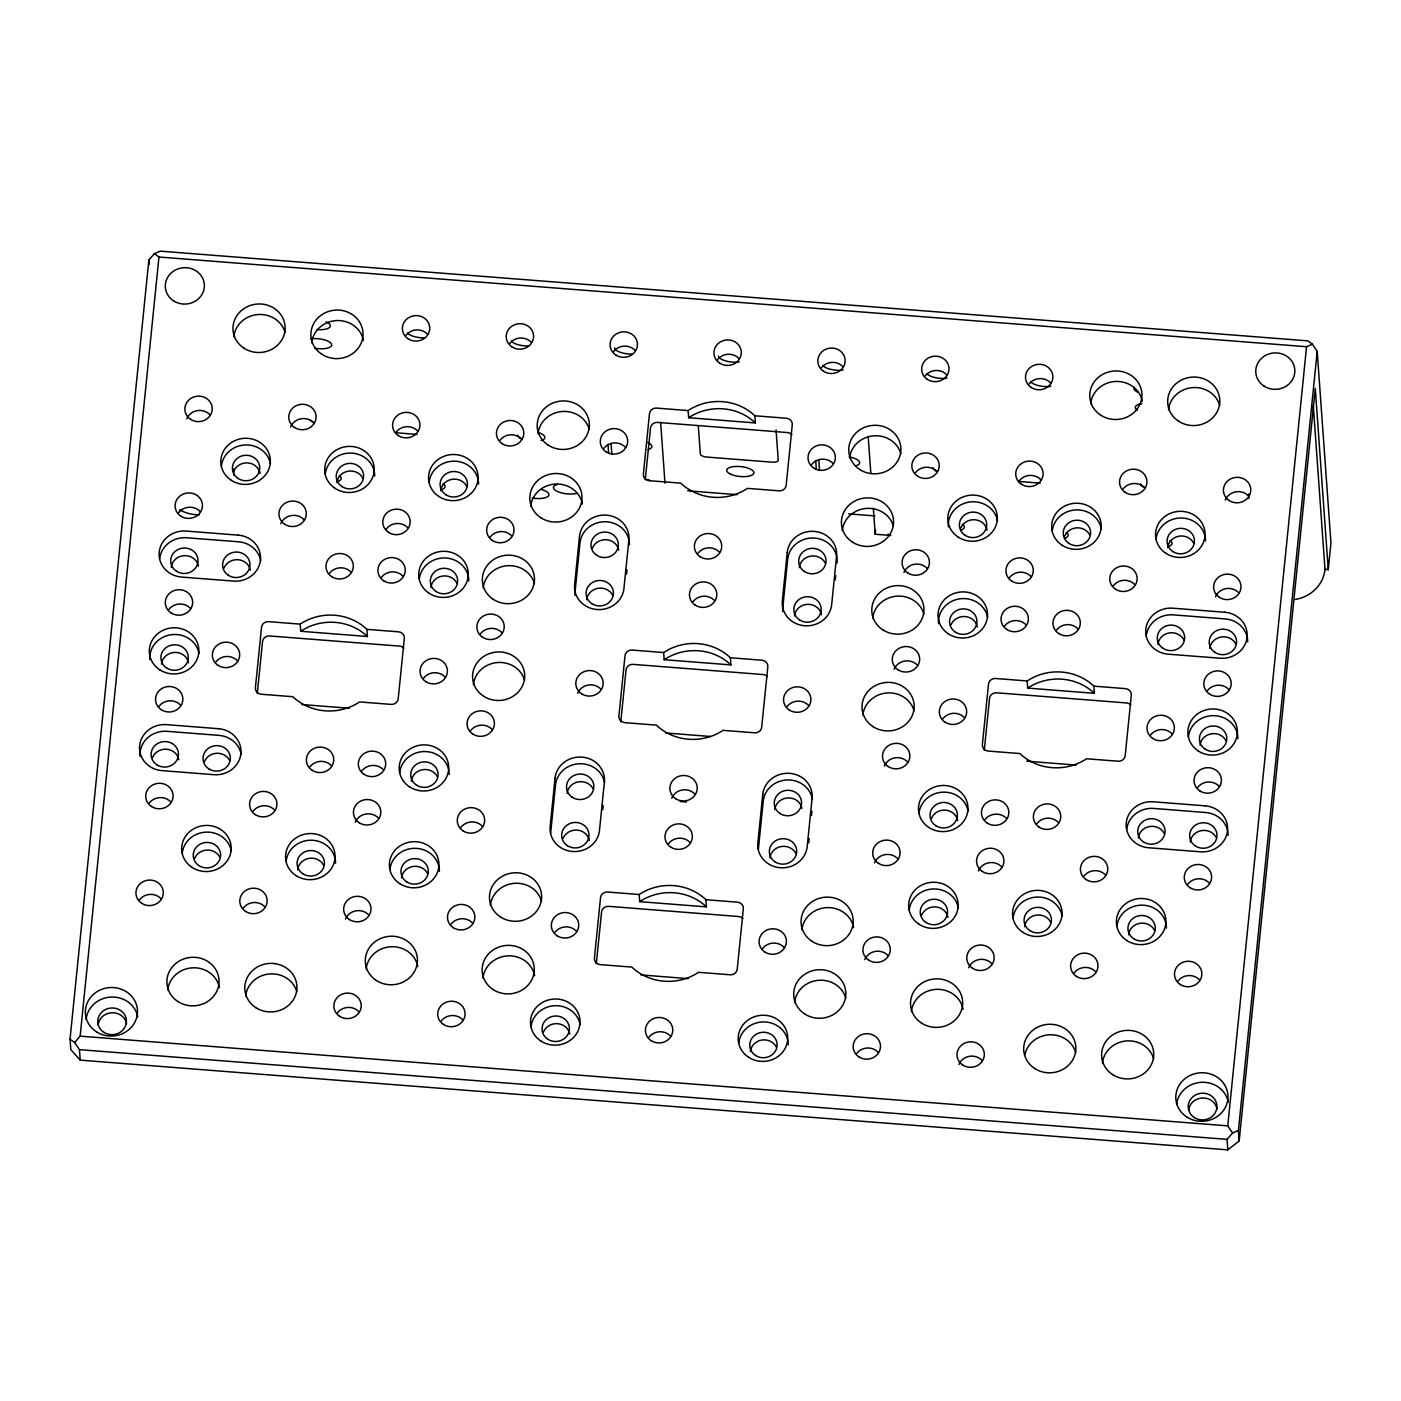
<?xml version="1.0" encoding="UTF-8"?>
<svg xmlns="http://www.w3.org/2000/svg" width="1401" height="1401" viewBox="0 0 1401 1401"><rect width="100%" height="100%" fill="white"/><g stroke="black" fill="none" stroke-linecap="round" stroke-linejoin="round"><path stroke-width="1.5" d="M1328.253 569.647L1315.276 388.462L1239.167 1140.974L1227.801 1149.853L80.207 1060.137L70.803 1049.647L70.05 1039.157L148.856 260.026L154.39 253.669L160.204 251.147L1307.798 340.863L1312.369 344.191L1317.203 351.353L1330.95 543.028L1328.253 569.647L1325.013 569.401A35.866 33.379 -4.1 0 1 1295.295 599.47M80.207 1060.137L79.454 1049.647L74.621 1042.502L80.155 1036.162L158.961 257.013L154.39 253.669M257.311 693.355L262.547 641.5A6.515 6.077 -4.1 0 1 269.657 635.966L399.478 646.106A6.515 6.077 -4.1 0 1 403.873 648.243M550.628 833.245L555.532 784.858A24.78 23.064 -4.1 0 1 579.278 763.738A24.78 23.064 -4.1 0 1 604.619 782.704M602.728 809.76L603.148 805.54M626.562 574.095L626.983 569.892M596.318 963.73L601.572 911.893A6.515 6.077 -4.1 0 1 608.664 906.342L738.485 916.499A6.515 6.077 -4.1 0 1 742.898 918.618M620.801 721.76L626.037 669.923A6.515 6.077 -4.1 0 1 633.147 664.372L762.967 674.529A6.515 6.077 -4.1 0 1 767.38 676.648M645.266 479.79L650.519 427.953A6.515 6.077 -4.1 0 1 657.612 422.401L787.432 432.559A6.515 6.077 -4.1 0 1 791.845 434.678M758.344 849.496L763.23 801.092A24.78 23.064 -4.1 0 1 786.994 779.972A24.78 23.064 -4.1 0 1 812.335 798.938M808.727 842.824L809.165 838.621M811.494 815.47L811.932 811.267M835.329 579.821L835.767 575.601M889.775 535.252A3.905 3.643 -4.1 0 0 890.773 535.462L875.187 534.236L875.607 530.208M984.29 750.183L989.526 698.328A6.515 6.077 -4.1 0 1 996.636 692.795L1126.457 702.934A6.515 6.077 -4.1 0 1 1130.87 705.071M1227.801 1149.853L1227.048 1139.363L1232.6 1133.024L1227.749 1125.861L1306.555 346.73L1312.369 344.191M1239.167 1140.974L1238.414 1130.484L1317.203 351.353M1232.6 1133.024L1238.414 1130.484M158.961 257.013L1306.555 346.73M688.136 410.563L656.596 408.094A6.515 6.077 -4.1 0 0 649.486 413.645L643.374 474.133A6.515 6.077 -4.1 0 0 649.241 480.683L680.798 483.152A51.522 47.932 -4.1 0 0 747.521 488.371L779.061 490.84A6.515 6.077 -4.1 0 0 786.171 485.289L792.283 424.801A6.515 6.077 -4.1 0 0 786.416 418.251L754.859 415.782A51.522 47.932 -4.1 0 0 688.136 410.563L688.662 417.726L755.367 422.927L754.859 415.782M395.45 432.716L417.078 434.415M1018.58 481.436L1040.207 483.117M687.768 490.823L737.259 494.676M848.673 513.869L874.854 515.918M300.182 624.128L268.624 621.659A6.515 6.077 -4.1 0 0 261.532 627.193L255.402 687.698A6.515 6.077 -4.1 0 0 261.286 694.248L292.844 696.717A51.522 47.932 -4.1 0 0 359.549 701.936L391.107 704.388A6.515 6.077 -4.1 0 0 398.199 698.854L404.329 638.366A6.515 6.077 -4.1 0 0 398.444 631.798L366.887 629.347A51.522 47.932 -4.1 0 0 300.182 624.128L300.69 631.273L367.412 636.492L366.887 629.347M663.671 652.533L632.114 650.064A6.515 6.077 -4.1 0 0 625.021 655.615L618.892 716.104A6.515 6.077 -4.1 0 0 624.776 722.653L656.333 725.123A51.522 47.932 -4.1 0 0 723.039 730.341L754.596 732.811A6.515 6.077 -4.1 0 0 761.689 727.259L767.818 666.771A6.515 6.077 -4.1 0 0 761.934 660.221L730.376 657.752A51.522 47.932 -4.1 0 0 663.671 652.533L664.179 659.696L730.902 664.897L730.376 657.752M1027.161 680.956L995.603 678.487A6.515 6.077 -4.1 0 0 988.511 684.021L982.381 744.526A6.515 6.077 -4.1 0 0 988.265 751.076L1019.823 753.545A51.522 47.932 -4.1 0 0 1086.528 758.764L1118.086 761.216A6.515 6.077 -4.1 0 0 1125.196 755.682L1131.307 695.194A6.515 6.077 -4.1 0 0 1125.423 688.627L1093.866 686.157A51.522 47.932 -4.1 0 0 1027.161 680.956L1027.669 688.101L1094.391 693.32L1093.866 686.157M301.968 704.545L349.304 708.241M665.457 732.951L710.64 736.488M1026.793 761.198L1076.283 765.069M680.098 801.495L686.578 802.002M639.206 894.503L607.649 892.034A6.515 6.077 -4.1 0 0 600.539 897.586L594.427 958.074A6.515 6.077 -4.1 0 0 600.311 964.624L631.851 967.093A51.522 47.932 -4.1 0 0 698.574 972.312L730.131 974.781A6.515 6.077 -4.1 0 0 737.224 969.229L743.336 908.741A6.515 6.077 -4.1 0 0 737.469 902.191L705.911 899.722A51.522 47.932 -4.1 0 0 639.206 894.503L639.714 901.666L706.419 906.867L705.911 899.722M640.975 974.921L688.329 978.634M80.155 1036.162L1227.749 1125.861M79.454 1049.647L1227.048 1139.363M70.05 1039.157L74.621 1042.502M1313.28 405.66L1325.013 569.401M1248.606 493.958L1248.921 498.318M868.182 436.447L870.827 473.38M873.331 508.16L875.187 534.236M818.762 459.668L819.55 470.543M815.68 460.439L816.31 469.125M776.066 429.932L778.238 460.281A6.515 2.364 5.8 0 1 771.916 462.155L707.015 457.076A6.515 2.364 5.8 0 1 700.342 454.187L698.328 426.009M660.624 422.384L664.985 483.222M611.064 443.434L611.834 454.292M607.981 444.205L608.594 452.891M233.442 468.88L233.914 475.429M148.856 260.026L149.154 264.369M194.634 858.48A13.695 12.749 -4.1 0 1 206.963 850.057A13.695 12.749 -4.1 0 1 219.904 857.359M297.677 869.846A13.695 12.749 -4.1 0 1 309.026 858.358A13.695 12.749 -4.1 0 1 323.754 865.485M401.544 877.954A13.695 12.749 -4.1 0 1 412.875 866.483A13.695 12.749 -4.1 0 1 427.62 873.594M921.613 915.308A13.695 12.749 -4.1 0 1 935.728 906.92A13.695 12.749 -4.1 0 1 947.934 917.357M1024.656 926.674A13.695 12.749 -4.1 0 1 1036.004 915.186A13.695 12.749 -4.1 0 1 1050.75 922.313M1128.523 934.782A13.695 12.749 -4.1 0 1 1139.854 923.312A13.695 12.749 -4.1 0 1 1154.599 930.422M204.423 761.689A13.695 12.749 -4.1 0 1 216.735 753.265A13.695 12.749 -4.1 0 1 229.694 760.568M309.936 766.837A13.695 12.749 -4.1 0 1 331.652 765.892M411.334 781.18A13.695 12.749 -4.1 0 1 422.664 769.692A13.695 12.749 -4.1 0 1 437.41 776.802M931.402 818.517A13.695 12.749 -4.1 0 1 945.517 810.128A13.695 12.749 -4.1 0 1 957.724 820.566M1036.915 823.665A13.695 12.749 -4.1 0 1 1058.631 822.72M1138.312 838.008A13.695 12.749 -4.1 0 1 1149.643 826.52A13.695 12.749 -4.1 0 1 1164.389 833.63M215.877 661.937A13.695 12.749 -4.1 0 1 237.592 660.992M423.592 678.172A13.695 12.749 -4.1 0 1 445.29 677.226M942.855 718.766A13.695 12.749 -4.1 0 1 964.571 717.82M1150.571 735A13.695 12.749 -4.1 0 1 1172.269 734.054M223.985 568.106A13.695 12.749 -4.1 0 1 238.117 559.717A13.695 12.749 -4.1 0 1 250.324 570.172M329.515 573.272A13.695 12.749 -4.1 0 1 351.231 572.308M430.895 587.597A13.695 12.749 -4.1 0 1 442.243 576.109A13.695 12.749 -4.1 0 1 456.989 583.236M950.964 624.934A13.695 12.749 -4.1 0 1 965.096 616.545A13.695 12.749 -4.1 0 1 977.303 627M1056.494 630.1A13.695 12.749 -4.1 0 1 1078.21 629.137M1157.891 644.425A13.695 12.749 -4.1 0 1 1169.222 632.937A13.695 12.749 -4.1 0 1 1183.968 640.064M233.774 471.314A13.695 12.749 -4.1 0 1 247.907 462.925A13.695 12.749 -4.1 0 1 260.113 473.38M336.835 482.697A13.695 12.749 -4.1 0 1 348.184 471.209A13.695 12.749 -4.1 0 1 362.912 478.319M440.685 490.805A13.695 12.749 -4.1 0 1 452.033 479.335A13.695 12.749 -4.1 0 1 466.778 486.445M960.753 528.142A13.695 12.749 -4.1 0 1 974.886 519.753A13.695 12.749 -4.1 0 1 987.092 530.208M1064.62 536.268A13.695 12.749 -4.1 0 1 1076.949 527.844A13.695 12.749 -4.1 0 1 1089.89 535.147M1167.681 547.633A13.695 12.749 -4.1 0 1 1179.012 536.163A13.695 12.749 -4.1 0 1 1193.757 543.273M567.107 793.351A13.695 12.749 -4.1 0 1 578.455 781.863A13.695 12.749 -4.1 0 1 593.183 788.991M671.762 798.22A13.695 12.749 -4.1 0 1 695.141 794.297M774.823 809.585A13.695 12.749 -4.1 0 1 787.94 797.922A13.695 12.749 -4.1 0 1 801.95 808.395M577.685 693.302A13.695 12.749 -4.1 0 1 601.082 689.397M787.082 706.594A13.695 12.749 -4.1 0 1 808.78 705.631M586.686 599.768A13.695 12.749 -4.1 0 1 598.034 588.297A13.695 12.749 -4.1 0 1 612.762 595.407M693.005 601.677A13.695 12.749 -4.1 0 1 714.72 600.731M794.402 616.002A13.695 12.749 -4.1 0 1 807.519 604.339A13.695 12.749 -4.1 0 1 821.529 614.811M337.396 1012.87A13.695 12.749 -4.1 0 1 359.111 1011.925M441.245 1020.996A13.695 12.749 -4.1 0 1 462.96 1020.033M543.43 1032.064A13.695 12.749 -4.1 0 1 557.545 1023.676A13.695 12.749 -4.1 0 1 569.769 1034.131M648.961 1037.23A13.695 12.749 -4.1 0 1 670.676 1036.267M750.341 1051.556A13.695 12.749 -4.1 0 1 761.689 1040.067A13.695 12.749 -4.1 0 1 776.417 1047.195M856.676 1053.464A13.695 12.749 -4.1 0 1 878.374 1052.519M958.844 1064.55A13.695 12.749 -4.1 0 1 982.224 1060.627M139.47 899.845A13.695 12.749 -4.1 0 1 161.185 898.899M243.336 907.971A13.695 12.749 -4.1 0 1 265.034 907.007M345.522 919.038A13.695 12.749 -4.1 0 1 368.901 915.133M451.034 924.205A13.695 12.749 -4.1 0 1 472.75 923.241M554.901 932.33A13.695 12.749 -4.1 0 1 576.599 931.367M762.599 948.565A13.695 12.749 -4.1 0 1 784.315 947.601M864.785 959.632A13.695 12.749 -4.1 0 1 888.164 955.727M968.634 967.758A13.695 12.749 -4.1 0 1 992.013 963.835M1074.164 972.907A13.695 12.749 -4.1 0 1 1095.88 971.961M1178.013 981.033A13.695 12.749 -4.1 0 1 1199.729 980.07M149.259 803.053A13.695 12.749 -4.1 0 1 170.975 802.108M253.126 811.179A13.695 12.749 -4.1 0 1 274.824 810.233M355.294 822.247A13.695 12.749 -4.1 0 1 378.69 818.342M460.824 827.413A13.695 12.749 -4.1 0 1 482.539 826.467M563.009 838.499A13.695 12.749 -4.1 0 1 577.124 830.11A13.695 12.749 -4.1 0 1 589.348 840.547M668.54 843.647A13.695 12.749 -4.1 0 1 690.238 842.702M769.92 857.972A13.695 12.749 -4.1 0 1 781.268 846.502A13.695 12.749 -4.1 0 1 795.996 853.612M874.574 862.841A13.695 12.749 -4.1 0 1 897.953 858.936M978.423 870.967A13.695 12.749 -4.1 0 1 1001.803 867.061M1083.954 876.133A13.695 12.749 -4.1 0 1 1105.669 875.17M1187.803 884.241A13.695 12.749 -4.1 0 1 1209.518 883.295M159.049 706.279A13.695 12.749 -4.1 0 1 180.764 705.316M470.613 730.621A13.695 12.749 -4.1 0 1 492.329 729.676M884.364 766.067A13.695 12.749 -4.1 0 1 907.743 762.144M1197.592 787.45A13.695 12.749 -4.1 0 1 1219.308 786.504M168.838 609.488A13.695 12.749 -4.1 0 1 190.554 608.524M480.403 633.847A13.695 12.749 -4.1 0 1 502.118 632.884M894.153 669.275A13.695 12.749 -4.1 0 1 917.532 665.352M1207.382 690.675A13.695 12.749 -4.1 0 1 1229.097 689.712M178.627 512.696A13.695 12.749 -4.1 0 1 200.343 511.75M280.813 523.781A13.695 12.749 -4.1 0 1 304.192 519.859M386.343 528.93A13.695 12.749 -4.1 0 1 408.041 527.984M490.192 537.056A13.695 12.749 -4.1 0 1 511.908 536.093M592.378 548.124A13.695 12.749 -4.1 0 1 606.493 539.735A13.695 12.749 -4.1 0 1 618.717 550.19M697.908 553.29A13.695 12.749 -4.1 0 1 719.606 552.327M799.288 567.615A13.695 12.749 -4.1 0 1 810.636 556.127A13.695 12.749 -4.1 0 1 825.364 563.255M903.943 572.484A13.695 12.749 -4.1 0 1 927.322 568.578M1009.473 577.65A13.695 12.749 -4.1 0 1 1031.171 576.687M1113.322 585.758A13.695 12.749 -4.1 0 1 1135.038 584.812M1215.508 596.844A13.695 12.749 -4.1 0 1 1238.887 592.921M186.753 418.864A13.695 12.749 -4.1 0 1 210.132 414.959M290.602 426.99A13.695 12.749 -4.1 0 1 313.982 423.067M396.133 432.138A13.695 12.749 -4.1 0 1 417.831 431.193M499.982 440.264A13.695 12.749 -4.1 0 1 521.697 439.301M603.831 448.39A13.695 12.749 -4.1 0 1 625.546 447.427M811.547 464.624A13.695 12.749 -4.1 0 1 833.262 463.661M915.396 472.732A13.695 12.749 -4.1 0 1 937.111 471.787M1019.263 480.858A13.695 12.749 -4.1 0 1 1040.961 479.895M1123.112 488.967A13.695 12.749 -4.1 0 1 1144.81 488.021M1225.297 500.052A13.695 12.749 -4.1 0 1 1248.676 496.129M405.922 335.364A13.695 12.749 -4.1 0 1 427.62 334.401M509.771 343.473A13.695 12.749 -4.1 0 1 531.487 342.527M613.62 351.598A13.695 12.749 -4.1 0 1 635.336 350.635M717.487 359.707A13.695 12.749 -4.1 0 1 739.185 358.761M821.336 367.833A13.695 12.749 -4.1 0 1 843.052 366.869M925.185 375.941A13.695 12.749 -4.1 0 1 946.901 374.995M1029.034 384.067A13.695 12.749 -4.1 0 1 1050.75 383.103M152.481 757.626A13.695 12.749 -4.1 0 1 166.614 749.237A13.695 12.749 -4.1 0 1 178.82 759.675M1190.237 842.054A13.695 12.749 -4.1 0 1 1201.585 830.583A13.695 12.749 -4.1 0 1 1216.313 837.693M161.483 664.092A13.695 12.749 -4.1 0 1 174.6 652.428A13.695 12.749 -4.1 0 1 188.61 662.901M1200.027 745.279A13.695 12.749 -4.1 0 1 1211.375 733.791A13.695 12.749 -4.1 0 1 1226.103 740.901M171.272 567.3A13.695 12.749 -4.1 0 1 184.389 555.637A13.695 12.749 -4.1 0 1 198.399 566.109M1209.816 648.488A13.695 12.749 -4.1 0 1 1221.147 637A13.695 12.749 -4.1 0 1 1235.892 644.127M984.991 819.62A13.695 12.749 -4.1 0 1 1006.706 818.657M361.861 770.9A13.695 12.749 -4.1 0 1 383.576 769.955M1004.57 626.037A13.695 12.749 -4.1 0 1 1026.285 625.091M381.44 577.335A13.695 12.749 -4.1 0 1 403.155 576.371M1188.626 1110.205A14.343 13.345 -4.1 0 1 1202.373 1097.981A14.343 13.345 -4.1 0 1 1217.049 1108.962M98.158 1024.972A14.343 13.345 -4.1 0 1 111.905 1012.748A14.343 13.345 -4.1 0 1 126.58 1023.711M664.179 659.696A51.522 47.932 -4.1 0 1 730.902 664.897M911.403 1011.575A26.094 24.272 -4.1 0 1 936.393 989.351A26.094 24.272 -4.1 0 1 963.065 1009.298M482.995 978.091A26.094 24.272 -4.1 0 1 508.003 955.867A26.094 24.272 -4.1 0 1 534.674 975.814M490.332 905.501A26.094 24.272 -4.1 0 1 514.202 883.348A26.094 24.272 -4.1 0 1 541.539 901.158M794.56 1002.451A26.094 24.272 -4.1 0 1 818.429 980.297A26.094 24.272 -4.1 0 1 845.766 998.107M801.897 929.844A26.094 24.272 -4.1 0 1 826.905 907.62A26.094 24.272 -4.1 0 1 853.577 927.585M473.415 684.686A26.094 24.272 -4.1 0 1 497.285 662.533A26.094 24.272 -4.1 0 1 524.622 680.343M862.876 715.123A26.094 24.272 -4.1 0 1 886.745 692.97A26.094 24.272 -4.1 0 1 914.065 710.797M530.716 506.251A26.094 24.272 -4.1 0 1 555.724 484.028A26.094 24.272 -4.1 0 1 582.396 503.975M538.054 433.662A26.094 24.272 -4.1 0 1 561.924 411.509A26.094 24.272 -4.1 0 1 589.261 429.319M483.205 587.895A26.094 24.272 -4.1 0 1 507.074 565.741A26.094 24.272 -4.1 0 1 534.411 583.552M842.281 530.594A26.094 24.272 -4.1 0 1 866.151 508.44A26.094 24.272 -4.1 0 1 893.488 526.268M849.619 458.004A26.094 24.272 -4.1 0 1 873.488 435.851A26.094 24.272 -4.1 0 1 900.825 453.679M872.665 618.331A26.094 24.272 -4.1 0 1 896.535 596.178A26.094 24.272 -4.1 0 1 923.854 614.006M366.169 968.949A26.094 24.272 -4.1 0 1 391.159 946.726A26.094 24.272 -4.1 0 1 417.831 966.69M1168.522 409.775A26.094 24.272 -4.1 0 1 1192.391 387.622A26.094 24.272 -4.1 0 1 1219.728 405.432M1090.643 403.681A26.094 24.272 -4.1 0 1 1115.634 381.457A26.094 24.272 -4.1 0 1 1142.305 401.404M311.722 342.79A26.094 24.272 -4.1 0 1 336.73 320.566A26.094 24.272 -4.1 0 1 363.402 340.531M233.844 336.713A26.094 24.272 -4.1 0 1 257.696 314.56A26.094 24.272 -4.1 0 1 285.033 332.37M1102.447 1063.096A26.094 24.272 -4.1 0 1 1126.316 1040.943A26.094 24.272 -4.1 0 1 1153.653 1058.753M1024.867 1054.9A26.094 24.272 -4.1 0 1 1049.559 1034.779A26.094 24.272 -4.1 0 1 1075.758 1052.676M245.648 996.111A26.094 24.272 -4.1 0 1 269.517 973.958A26.094 24.272 -4.1 0 1 296.854 991.785M167.77 990.034A26.094 24.272 -4.1 0 1 192.76 967.811A26.094 24.272 -4.1 0 1 219.432 987.758M182.253 853.227A24.78 23.064 -4.1 0 1 206 832.124A24.78 23.064 -4.1 0 1 231.34 851.072M286.102 861.352A24.78 23.064 -4.1 0 1 312.02 840.232A24.78 23.064 -4.1 0 1 335.539 863.209M389.951 869.461A24.78 23.064 -4.1 0 1 415.869 848.341A24.78 23.064 -4.1 0 1 439.389 871.317M909.231 910.055A24.78 23.064 -4.1 0 1 932.978 888.952A24.78 23.064 -4.1 0 1 958.319 907.901M1013.081 918.18A24.78 23.064 -4.1 0 1 1036.828 897.06A24.78 23.064 -4.1 0 1 1062.168 916.026M1116.93 926.289A24.78 23.064 -4.1 0 1 1142.848 905.169A24.78 23.064 -4.1 0 1 1166.385 928.145M399.74 772.687A24.78 23.064 -4.1 0 1 425.659 751.566A24.78 23.064 -4.1 0 1 449.178 774.525M919.021 813.263A24.78 23.064 -4.1 0 1 942.768 792.16A24.78 23.064 -4.1 0 1 968.109 811.109M419.319 579.103A24.78 23.064 -4.1 0 1 445.238 557.983A24.78 23.064 -4.1 0 1 468.757 580.96M938.565 623.725A24.78 23.064 -4.1 0 1 960.193 598.77A24.78 23.064 -4.1 0 1 987.687 617.543M221.411 466.078A24.78 23.064 -4.1 0 1 245.157 444.958A24.78 23.064 -4.1 0 1 270.498 463.924M325.26 474.203A24.78 23.064 -4.1 0 1 351.178 453.083A24.78 23.064 -4.1 0 1 374.697 476.042M429.109 482.312A24.78 23.064 -4.1 0 1 455.027 461.192A24.78 23.064 -4.1 0 1 478.547 484.168M948.354 526.934A24.78 23.064 -4.1 0 1 969.982 501.978A24.78 23.064 -4.1 0 1 997.477 520.752M1052.239 531.032A24.78 23.064 -4.1 0 1 1075.986 509.911A24.78 23.064 -4.1 0 1 1101.326 528.86M1156.088 539.14A24.78 23.064 -4.1 0 1 1182.006 518.02A24.78 23.064 -4.1 0 1 1205.525 540.996M531.049 1026.828A24.78 23.064 -4.1 0 1 554.814 1005.708A24.78 23.064 -4.1 0 1 580.154 1024.674M738.765 1043.062A24.78 23.064 -4.1 0 1 764.683 1021.942A24.78 23.064 -4.1 0 1 788.203 1044.918M149.872 659.626A24.78 23.064 -4.1 0 1 171.5 634.671A24.78 23.064 -4.1 0 1 198.995 653.444M1188.433 736.786A24.78 23.064 -4.1 0 1 1214.352 715.666A24.78 23.064 -4.1 0 1 1237.889 738.625M140.082 756.417A24.78 23.064 -4.1 0 1 167.104 731.322L219.029 735.385A24.78 23.064 -4.1 0 1 241.13 754.281M159.679 558.806A24.78 23.064 -4.1 0 1 186.683 537.756L238.608 541.802A24.78 23.064 -4.1 0 1 260.709 560.715M1126.719 829.515A24.78 23.064 -4.1 0 1 1153.723 808.447L1205.648 812.51A24.78 23.064 -4.1 0 1 1228.099 835.416M1146.298 635.931A24.78 23.064 -4.1 0 1 1173.285 614.864L1225.227 618.927A24.78 23.064 -4.1 0 1 1247.678 641.833M629.434 544.744A24.78 23.064 -4.1 0 0 605.915 521.767A24.78 23.064 -4.1 0 0 579.996 542.888L575.111 591.275A24.78 23.064 -4.1 0 0 575.075 595.302M837.045 562.974A24.78 23.064 -4.1 0 0 814.699 538.072A24.78 23.064 -4.1 0 0 787.712 559.122L782.809 607.526A24.78 23.064 -4.1 0 0 782.791 611.536M300.69 631.273A51.522 47.932 -4.1 0 1 367.412 636.492M1027.669 688.101A51.522 47.932 -4.1 0 1 1094.391 693.32M688.662 417.726A51.522 47.932 -4.1 0 1 755.367 422.927M639.714 901.666A51.522 47.932 -4.1 0 1 706.419 906.867M1176.612 1104.531A26.094 24.272 -4.1 0 1 1201.603 1082.29A26.094 24.272 -4.1 0 1 1228.274 1102.254M86.126 1019.28A26.094 24.272 -4.1 0 1 111.134 997.057A26.094 24.272 -4.1 0 1 137.806 1017.003M326.083 321.827A13.695 4.956 5.8 0 1 329.428 327.519A13.695 4.956 5.8 0 1 317.064 329.62M1050.803 386.326A13.695 4.956 5.8 0 1 1030.611 381.72M1066.249 532.45A13.695 4.956 5.8 0 1 1064.515 538.334M1138.155 392.35A13.695 4.956 5.8 0 1 1134.267 387.236M1170.098 540.576A13.695 4.956 5.8 0 1 1168.364 546.443M1144.985 487.723A13.695 4.956 5.8 0 1 1140.729 483.87M1137.279 410.23A13.695 4.956 5.8 0 1 1141.78 403.768M888.882 534.814A3.905 3.643 -4.1 0 1 888.129 534.184M528.282 345.977A13.695 4.956 5.8 0 1 511.33 341.126M541.854 489.65A13.695 4.956 5.8 0 1 548.071 496.339A13.695 4.956 5.8 0 1 532.17 498.003M632.131 354.085A13.695 4.956 5.8 0 1 614.636 347.903M739.238 361.966A13.695 4.956 5.8 0 1 718.485 356.029M843.087 370.074A13.695 4.956 5.8 0 1 822.895 365.486M946.953 378.2A13.695 4.956 5.8 0 1 926.744 373.594M962.382 524.342A13.695 4.956 5.8 0 1 960.648 530.208M577.317 493.187A13.887 5.026 5.8 0 1 557.773 491.663A13.887 5.026 5.8 0 1 557.248 484.466M937.269 471.489A13.695 4.956 5.8 0 1 933.031 467.636M537.739 432.419A13.695 4.956 5.8 0 1 541.136 440.527M521.855 439.003A13.695 4.956 5.8 0 1 517.617 435.168M339.252 475.622A13.695 4.956 5.8 0 1 337.518 481.506M424.433 337.851A13.695 4.956 5.8 0 1 407.481 333M443.119 483.748A13.695 4.956 5.8 0 1 441.385 489.614M314.157 422.769A13.695 4.956 5.8 0 1 310.462 420.247M310.934 338.832A13.695 4.956 5.8 0 1 331.529 344.103A13.695 4.956 5.8 0 1 314.875 348.254M199.222 514.745A35.866 33.379 -4.1 0 1 179.626 509.736M647.682 442.488A13.695 4.956 5.8 0 1 648.19 449.563M647.542 479.615A13.695 4.956 5.8 0 1 650.414 480.631M849.181 456.936A13.695 4.956 5.8 0 1 855.906 465.797M555.041 778.185L550.155 826.572A24.78 23.064 -4.1 0 0 572.501 851.493A24.78 23.064 -4.1 0 0 599.488 830.425L604.374 782.038A24.78 23.064 -4.1 0 0 582.045 757.118A24.78 23.064 -4.1 0 0 555.041 778.185M579.524 536.215L574.62 584.602A24.78 23.064 -4.1 0 0 596.966 609.523A24.78 23.064 -4.1 0 0 623.953 588.455L628.856 540.068A24.78 23.064 -4.1 0 0 606.51 515.148A24.78 23.064 -4.1 0 0 579.524 536.215M762.757 794.42L757.871 842.807A24.78 23.064 -4.1 0 0 780.199 867.727A24.78 23.064 -4.1 0 0 807.186 846.677L812.09 798.272A24.78 23.064 -4.1 0 0 789.744 773.352A24.78 23.064 -4.1 0 0 762.757 794.42M787.222 552.449L782.336 600.836A24.78 23.064 -4.1 0 0 804.682 625.757A24.78 23.064 -4.1 0 0 831.669 604.707L836.555 556.302A24.78 23.064 -4.1 0 0 814.226 531.382A24.78 23.064 -4.1 0 0 787.222 552.449M238.117 535.129L186.193 531.067A24.78 23.064 -4.1 0 0 159.206 552.134A24.78 23.064 -4.1 0 0 181.552 577.054L233.477 581.1A24.78 23.064 -4.1 0 0 260.463 560.05A24.78 23.064 -4.1 0 0 238.117 535.129M1224.737 612.255L1172.812 608.192A24.78 23.064 -4.1 0 0 1145.825 629.259A24.78 23.064 -4.1 0 0 1168.171 654.179L1220.096 658.225A24.78 23.064 -4.1 0 0 1247.083 637.175A24.78 23.064 -4.1 0 0 1224.737 612.255M218.556 728.713L166.614 724.65A24.78 23.064 -4.1 0 0 139.627 745.717A24.78 23.064 -4.1 0 0 161.973 770.62L213.898 774.683A24.78 23.064 -4.1 0 0 240.884 753.633A24.78 23.064 -4.1 0 0 218.556 728.713M1205.158 805.838L1153.233 801.775A24.78 23.064 -4.1 0 0 1126.246 822.825A24.78 23.064 -4.1 0 0 1148.592 847.745L1200.517 851.808A24.78 23.064 -4.1 0 0 1227.504 830.74A24.78 23.064 -4.1 0 0 1205.158 805.838M921.508 1023.063A26.094 24.272 -4.1 0 0 962.575 1005.147A26.094 24.272 -4.1 0 0 925.746 981.138A26.094 24.272 -4.1 0 0 921.508 1023.063M804.664 1013.921A26.094 24.272 -4.1 0 0 845.731 996.006A26.094 24.272 -4.1 0 0 808.902 972.014A26.094 24.272 -4.1 0 0 804.664 1013.921M812.02 941.332A26.094 24.272 -4.1 0 0 853.069 923.417A26.094 24.272 -4.1 0 0 816.258 899.424A26.094 24.272 -4.1 0 0 812.02 941.332M872.981 726.594A26.094 24.272 -4.1 0 0 914.047 708.696A26.094 24.272 -4.1 0 0 877.219 684.686A26.094 24.272 -4.1 0 0 872.981 726.594M882.77 629.82A26.094 24.272 -4.1 0 0 923.837 611.904A26.094 24.272 -4.1 0 0 887.008 587.912A26.094 24.272 -4.1 0 0 882.77 629.82M852.386 542.082A26.094 24.272 -4.1 0 0 893.453 524.167A26.094 24.272 -4.1 0 0 856.624 500.175A26.094 24.272 -4.1 0 0 852.386 542.082M859.724 469.493A26.094 24.272 -4.1 0 0 900.79 451.577A26.094 24.272 -4.1 0 0 863.979 427.585A26.094 24.272 -4.1 0 0 859.724 469.493M548.176 445.133A26.094 24.272 -4.1 0 0 589.226 427.217A26.094 24.272 -4.1 0 0 552.414 403.225A26.094 24.272 -4.1 0 0 548.176 445.133M540.821 517.722A26.094 24.272 -4.1 0 0 581.888 499.807A26.094 24.272 -4.1 0 0 545.059 475.815A26.094 24.272 -4.1 0 0 540.821 517.722M493.31 599.365A26.094 24.272 -4.1 0 0 534.376 581.468A26.094 24.272 -4.1 0 0 497.548 557.458A26.094 24.272 -4.1 0 0 493.31 599.365M483.52 696.157A26.094 24.272 -4.1 0 0 524.587 678.242A26.094 24.272 -4.1 0 0 487.776 654.249A26.094 24.272 -4.1 0 0 483.52 696.157M500.455 916.972A26.094 24.272 -4.1 0 0 541.522 899.074A26.094 24.272 -4.1 0 0 504.693 875.065A26.094 24.272 -4.1 0 0 500.455 916.972M376.274 980.437A26.094 24.272 -4.1 0 0 417.34 962.522A26.094 24.272 -4.1 0 0 380.512 938.53A26.094 24.272 -4.1 0 0 376.274 980.437M493.099 989.561A26.094 24.272 -4.1 0 0 534.166 971.664A26.094 24.272 -4.1 0 0 497.355 947.654A26.094 24.272 -4.1 0 0 493.099 989.561M1178.644 421.246A26.094 24.272 -4.1 0 0 1219.693 403.348A26.094 24.272 -4.1 0 0 1182.882 379.338A26.094 24.272 -4.1 0 0 1178.644 421.246M1100.748 415.169A26.094 24.272 -4.1 0 0 1141.815 397.254A26.094 24.272 -4.1 0 0 1104.986 373.261A26.094 24.272 -4.1 0 0 1100.748 415.169M321.845 354.278A26.094 24.272 -4.1 0 0 362.912 336.363A26.094 24.272 -4.1 0 0 326.083 312.37A26.094 24.272 -4.1 0 0 321.845 354.278M243.949 348.184A26.094 24.272 -4.1 0 0 285.016 330.286A26.094 24.272 -4.1 0 0 248.187 306.276A26.094 24.272 -4.1 0 0 243.949 348.184M1112.569 1074.567A26.094 24.272 -4.1 0 0 1153.636 1056.669A26.094 24.272 -4.1 0 0 1116.807 1032.66A26.094 24.272 -4.1 0 0 1112.569 1074.567M1034.674 1068.49A26.094 24.272 -4.1 0 0 1075.74 1050.575A26.094 24.272 -4.1 0 0 1038.912 1026.565A26.094 24.272 -4.1 0 0 1034.674 1068.49M255.77 1007.599A26.094 24.272 -4.1 0 0 296.837 989.684A26.094 24.272 -4.1 0 0 260.008 965.692A26.094 24.272 -4.1 0 0 255.77 1007.599M177.874 1001.505A26.094 24.272 -4.1 0 0 218.941 983.59A26.094 24.272 -4.1 0 0 182.112 959.597A26.094 24.272 -4.1 0 0 177.874 1001.505M312.143 770.287A13.695 12.749 -4.1 0 0 333.701 760.883A13.695 12.749 -4.1 0 0 314.367 748.274A13.695 12.749 -4.1 0 0 312.143 770.287M1039.122 827.115A13.695 12.749 -4.1 0 0 1060.697 817.711A13.695 12.749 -4.1 0 0 1041.363 805.102A13.695 12.749 -4.1 0 0 1039.122 827.115M218.083 665.37A13.695 12.749 -4.1 0 0 239.641 655.966A13.695 12.749 -4.1 0 0 220.307 643.374A13.695 12.749 -4.1 0 0 218.083 665.37M425.799 681.622A13.695 12.749 -4.1 0 0 447.357 672.217A13.695 12.749 -4.1 0 0 428.023 659.608A13.695 12.749 -4.1 0 0 425.799 681.622M945.062 722.198A13.695 12.749 -4.1 0 0 966.62 712.794A13.695 12.749 -4.1 0 0 947.286 700.202A13.695 12.749 -4.1 0 0 945.062 722.198M1152.778 738.45A13.695 12.749 -4.1 0 0 1174.336 729.045A13.695 12.749 -4.1 0 0 1155.002 716.436A13.695 12.749 -4.1 0 0 1152.778 738.45M331.722 576.704A13.695 12.749 -4.1 0 0 353.28 567.3A13.695 12.749 -4.1 0 0 333.946 554.708A13.695 12.749 -4.1 0 0 331.722 576.704M1058.701 633.532A13.695 12.749 -4.1 0 0 1080.259 624.128A13.695 12.749 -4.1 0 0 1060.925 611.536A13.695 12.749 -4.1 0 0 1058.701 633.532M675.632 798.693A13.695 12.749 -4.1 0 0 697.19 789.288A13.695 12.749 -4.1 0 0 677.856 776.697A13.695 12.749 -4.1 0 0 675.632 798.693M581.573 693.793A13.695 12.749 -4.1 0 0 603.13 684.389A13.695 12.749 -4.1 0 0 583.797 671.779A13.695 12.749 -4.1 0 0 581.573 693.793M789.288 710.027A13.695 12.749 -4.1 0 0 810.846 700.623A13.695 12.749 -4.1 0 0 791.512 688.031A13.695 12.749 -4.1 0 0 789.288 710.027M695.211 605.127A13.695 12.749 -4.1 0 0 716.769 595.723A13.695 12.749 -4.1 0 0 697.435 583.114A13.695 12.749 -4.1 0 0 695.211 605.127M339.602 1016.32A13.695 12.749 -4.1 0 0 361.16 1006.916A13.695 12.749 -4.1 0 0 341.826 994.307A13.695 12.749 -4.1 0 0 339.602 1016.32M443.452 1024.429A13.695 12.749 -4.1 0 0 465.027 1015.024A13.695 12.749 -4.1 0 0 445.693 1002.433A13.695 12.749 -4.1 0 0 443.452 1024.429M651.167 1040.663A13.695 12.749 -4.1 0 0 672.725 1031.259A13.695 12.749 -4.1 0 0 653.391 1018.667A13.695 12.749 -4.1 0 0 651.167 1040.663M858.883 1056.897A13.695 12.749 -4.1 0 0 880.441 1047.493A13.695 12.749 -4.1 0 0 861.107 1034.901A13.695 12.749 -4.1 0 0 858.883 1056.897M962.732 1065.023A13.695 12.749 -4.1 0 0 984.29 1055.618A13.695 12.749 -4.1 0 0 964.956 1043.027A13.695 12.749 -4.1 0 0 962.732 1065.023M141.694 903.295A13.695 12.749 -4.1 0 0 163.252 893.891A13.695 12.749 -4.1 0 0 143.918 881.282A13.695 12.749 -4.1 0 0 141.694 903.295M245.543 911.403A13.695 12.749 -4.1 0 0 267.101 901.999A13.695 12.749 -4.1 0 0 247.767 889.407A13.695 12.749 -4.1 0 0 245.543 911.403M349.392 919.529A13.695 12.749 -4.1 0 0 370.95 910.125A13.695 12.749 -4.1 0 0 351.616 897.516A13.695 12.749 -4.1 0 0 349.392 919.529M453.241 927.637A13.695 12.749 -4.1 0 0 474.799 918.233A13.695 12.749 -4.1 0 0 455.465 905.641A13.695 12.749 -4.1 0 0 453.241 927.637M557.108 935.763A13.695 12.749 -4.1 0 0 578.666 926.359A13.695 12.749 -4.1 0 0 559.332 913.75A13.695 12.749 -4.1 0 0 557.108 935.763M764.806 951.997A13.695 12.749 -4.1 0 0 786.364 942.593A13.695 12.749 -4.1 0 0 767.03 930.001A13.695 12.749 -4.1 0 0 764.806 951.997M868.673 960.123A13.695 12.749 -4.1 0 0 890.23 950.719A13.695 12.749 -4.1 0 0 870.897 938.11A13.695 12.749 -4.1 0 0 868.673 960.123M972.522 968.231A13.695 12.749 -4.1 0 0 994.08 958.827A13.695 12.749 -4.1 0 0 974.746 946.235A13.695 12.749 -4.1 0 0 972.522 968.231M1076.371 976.357A13.695 12.749 -4.1 0 0 1097.929 966.953A13.695 12.749 -4.1 0 0 1078.595 954.344A13.695 12.749 -4.1 0 0 1076.371 976.357M1180.22 984.465A13.695 12.749 -4.1 0 0 1201.795 975.061A13.695 12.749 -4.1 0 0 1182.462 962.469A13.695 12.749 -4.1 0 0 1180.22 984.465M151.466 806.503A13.695 12.749 -4.1 0 0 173.041 797.099A13.695 12.749 -4.1 0 0 153.707 784.49A13.695 12.749 -4.1 0 0 151.466 806.503M255.332 814.611A13.695 12.749 -4.1 0 0 276.89 805.207A13.695 12.749 -4.1 0 0 257.556 792.616A13.695 12.749 -4.1 0 0 255.332 814.611M359.181 822.737A13.695 12.749 -4.1 0 0 380.739 813.333A13.695 12.749 -4.1 0 0 361.405 800.742A13.695 12.749 -4.1 0 0 359.181 822.737M463.03 830.863A13.695 12.749 -4.1 0 0 484.588 821.459A13.695 12.749 -4.1 0 0 465.255 808.85A13.695 12.749 -4.1 0 0 463.03 830.863M670.746 847.097A13.695 12.749 -4.1 0 0 692.304 837.693A13.695 12.749 -4.1 0 0 672.97 825.084A13.695 12.749 -4.1 0 0 670.746 847.097M878.462 863.331A13.695 12.749 -4.1 0 0 900.02 853.927A13.695 12.749 -4.1 0 0 880.686 841.318A13.695 12.749 -4.1 0 0 878.462 863.331M982.311 871.44A13.695 12.749 -4.1 0 0 1003.869 862.035A13.695 12.749 -4.1 0 0 984.535 849.444A13.695 12.749 -4.1 0 0 982.311 871.44M1086.16 879.565A13.695 12.749 -4.1 0 0 1107.718 870.161A13.695 12.749 -4.1 0 0 1088.384 857.57A13.695 12.749 -4.1 0 0 1086.16 879.565M1190.009 887.674A13.695 12.749 -4.1 0 0 1211.567 878.287A13.695 12.749 -4.1 0 0 1192.251 865.678A13.695 12.749 -4.1 0 0 1190.009 887.674M161.255 709.712A13.695 12.749 -4.1 0 0 182.813 700.307A13.695 12.749 -4.1 0 0 163.479 687.716A13.695 12.749 -4.1 0 0 161.255 709.712M472.82 734.071A13.695 12.749 -4.1 0 0 494.378 724.667A13.695 12.749 -4.1 0 0 475.044 712.058A13.695 12.749 -4.1 0 0 472.82 734.071M888.234 766.54A13.695 12.749 -4.1 0 0 909.809 757.135A13.695 12.749 -4.1 0 0 890.476 744.544A13.695 12.749 -4.1 0 0 888.234 766.54M1199.799 790.9A13.695 12.749 -4.1 0 0 1221.357 781.495A13.695 12.749 -4.1 0 0 1202.023 768.886A13.695 12.749 -4.1 0 0 1199.799 790.9M171.045 612.92A13.695 12.749 -4.1 0 0 192.602 603.516A13.695 12.749 -4.1 0 0 173.269 590.924A13.695 12.749 -4.1 0 0 171.045 612.92M482.609 637.28A13.695 12.749 -4.1 0 0 504.167 627.876A13.695 12.749 -4.1 0 0 484.834 615.267A13.695 12.749 -4.1 0 0 482.609 637.28M898.023 669.748A13.695 12.749 -4.1 0 0 919.599 660.344A13.695 12.749 -4.1 0 0 900.265 647.752A13.695 12.749 -4.1 0 0 898.023 669.748M1209.588 694.108A13.695 12.749 -4.1 0 0 1231.146 684.704A13.695 12.749 -4.1 0 0 1211.812 672.095A13.695 12.749 -4.1 0 0 1209.588 694.108M180.834 516.128A13.695 12.749 -4.1 0 0 202.392 506.724A13.695 12.749 -4.1 0 0 183.058 494.133A13.695 12.749 -4.1 0 0 180.834 516.128M284.701 524.254A13.695 12.749 -4.1 0 0 306.259 514.85A13.695 12.749 -4.1 0 0 286.925 502.259A13.695 12.749 -4.1 0 0 284.701 524.254M388.55 532.38A13.695 12.749 -4.1 0 0 410.108 522.976A13.695 12.749 -4.1 0 0 390.774 510.367A13.695 12.749 -4.1 0 0 388.55 532.38M492.399 540.488A13.695 12.749 -4.1 0 0 513.957 531.084A13.695 12.749 -4.1 0 0 494.623 518.493A13.695 12.749 -4.1 0 0 492.399 540.488M700.115 556.722A13.695 12.749 -4.1 0 0 721.673 547.318A13.695 12.749 -4.1 0 0 702.339 534.727A13.695 12.749 -4.1 0 0 700.115 556.722M907.813 572.956A13.695 12.749 -4.1 0 0 929.371 563.552A13.695 12.749 -4.1 0 0 910.037 550.961A13.695 12.749 -4.1 0 0 907.813 572.956M1011.68 581.082A13.695 12.749 -4.1 0 0 1033.237 571.678A13.695 12.749 -4.1 0 0 1013.904 559.087A13.695 12.749 -4.1 0 0 1011.68 581.082M1115.529 589.208A13.695 12.749 -4.1 0 0 1137.087 579.804A13.695 12.749 -4.1 0 0 1117.753 567.195A13.695 12.749 -4.1 0 0 1115.529 589.208M1219.378 597.316A13.695 12.749 -4.1 0 0 1240.936 587.912A13.695 12.749 -4.1 0 0 1221.602 575.321A13.695 12.749 -4.1 0 0 1219.378 597.316M190.624 419.354A13.695 12.749 -4.1 0 0 212.181 409.95A13.695 12.749 -4.1 0 0 192.848 397.341A13.695 12.749 -4.1 0 0 190.624 419.354M294.49 427.463A13.695 12.749 -4.1 0 0 316.048 418.058A13.695 12.749 -4.1 0 0 296.714 405.467A13.695 12.749 -4.1 0 0 294.49 427.463M398.339 435.588A13.695 12.749 -4.1 0 0 419.897 426.184A13.695 12.749 -4.1 0 0 400.563 413.575A13.695 12.749 -4.1 0 0 398.339 435.588M502.188 443.697A13.695 12.749 -4.1 0 0 523.746 434.292A13.695 12.749 -4.1 0 0 504.413 421.701A13.695 12.749 -4.1 0 0 502.188 443.697M606.038 451.822A13.695 12.749 -4.1 0 0 627.613 442.418A13.695 12.749 -4.1 0 0 608.279 429.809A13.695 12.749 -4.1 0 0 606.038 451.822M813.753 468.057A13.695 12.749 -4.1 0 0 835.311 458.652A13.695 12.749 -4.1 0 0 815.977 446.061A13.695 12.749 -4.1 0 0 813.753 468.057M917.602 476.182A13.695 12.749 -4.1 0 0 939.16 466.778A13.695 12.749 -4.1 0 0 919.827 454.169A13.695 12.749 -4.1 0 0 917.602 476.182M1021.469 484.291A13.695 12.749 -4.1 0 0 1043.027 474.886A13.695 12.749 -4.1 0 0 1023.693 462.295A13.695 12.749 -4.1 0 0 1021.469 484.291M1125.318 492.416A13.695 12.749 -4.1 0 0 1146.876 483.012A13.695 12.749 -4.1 0 0 1127.542 470.403A13.695 12.749 -4.1 0 0 1125.318 492.416M1229.167 500.525A13.695 12.749 -4.1 0 0 1250.725 491.121A13.695 12.749 -4.1 0 0 1231.391 478.529A13.695 12.749 -4.1 0 0 1229.167 500.525M408.129 338.797A13.695 12.749 -4.1 0 0 429.687 329.393A13.695 12.749 -4.1 0 0 410.353 316.801A13.695 12.749 -4.1 0 0 408.129 338.797M511.978 346.923A13.695 12.749 -4.1 0 0 533.536 337.518A13.695 12.749 -4.1 0 0 514.202 324.909A13.695 12.749 -4.1 0 0 511.978 346.923M615.827 355.031A13.695 12.749 -4.1 0 0 637.385 345.627A13.695 12.749 -4.1 0 0 618.051 333.035A13.695 12.749 -4.1 0 0 615.827 355.031M719.694 363.157A13.695 12.749 -4.1 0 0 741.252 353.752A13.695 12.749 -4.1 0 0 721.918 341.144A13.695 12.749 -4.1 0 0 719.694 363.157M823.543 371.265A13.695 12.749 -4.1 0 0 845.101 361.861A13.695 12.749 -4.1 0 0 825.767 349.269A13.695 12.749 -4.1 0 0 823.543 371.265M927.392 379.391A13.695 12.749 -4.1 0 0 948.95 369.987A13.695 12.749 -4.1 0 0 929.616 357.378A13.695 12.749 -4.1 0 0 927.392 379.391M1031.259 387.499A13.695 12.749 -4.1 0 0 1052.816 378.095A13.695 12.749 -4.1 0 0 1033.483 365.503A13.695 12.749 -4.1 0 0 1031.259 387.499M192.095 867.429A24.78 23.064 -4.1 0 0 231.095 850.407A24.78 23.064 -4.1 0 0 196.122 827.606A24.78 23.064 -4.1 0 0 192.095 867.429M295.944 875.537A24.78 23.064 -4.1 0 0 334.962 858.533A24.78 23.064 -4.1 0 0 299.972 835.732A24.78 23.064 -4.1 0 0 295.944 875.537M399.793 883.663A24.78 23.064 -4.1 0 0 438.811 866.641A24.78 23.064 -4.1 0 0 403.821 843.857A24.78 23.064 -4.1 0 0 399.793 883.663M919.074 924.257A24.78 23.064 -4.1 0 0 958.074 907.235A24.78 23.064 -4.1 0 0 923.101 884.434A24.78 23.064 -4.1 0 0 919.074 924.257M1022.923 932.365A24.78 23.064 -4.1 0 0 1061.94 915.361A24.78 23.064 -4.1 0 0 1026.951 892.56A24.78 23.064 -4.1 0 0 1022.923 932.365M1126.772 940.491A24.78 23.064 -4.1 0 0 1165.79 923.469A24.78 23.064 -4.1 0 0 1130.8 900.685A24.78 23.064 -4.1 0 0 1126.772 940.491M409.582 786.872A24.78 23.064 -4.1 0 0 448.6 769.867A24.78 23.064 -4.1 0 0 413.61 747.066A24.78 23.064 -4.1 0 0 409.582 786.872M928.863 827.466A24.78 23.064 -4.1 0 0 967.863 810.443A24.78 23.064 -4.1 0 0 932.891 787.66A24.78 23.064 -4.1 0 0 928.863 827.466M429.161 593.306A24.78 23.064 -4.1 0 0 468.179 576.284A24.78 23.064 -4.1 0 0 433.189 553.483A24.78 23.064 -4.1 0 0 429.161 593.306M948.442 633.882A24.78 23.064 -4.1 0 0 987.442 616.878A24.78 23.064 -4.1 0 0 952.47 594.077A24.78 23.064 -4.1 0 0 948.442 633.882M231.235 480.28A24.78 23.064 -4.1 0 0 270.253 463.258A24.78 23.064 -4.1 0 0 235.263 440.457A24.78 23.064 -4.1 0 0 231.235 480.28M335.102 488.389A24.78 23.064 -4.1 0 0 374.102 471.384A24.78 23.064 -4.1 0 0 339.13 448.583A24.78 23.064 -4.1 0 0 335.102 488.389M438.951 496.514A24.78 23.064 -4.1 0 0 477.969 479.492A24.78 23.064 -4.1 0 0 442.979 456.691A24.78 23.064 -4.1 0 0 438.951 496.514M958.231 537.108A24.78 23.064 -4.1 0 0 997.232 520.086A24.78 23.064 -4.1 0 0 962.242 497.285A24.78 23.064 -4.1 0 0 958.231 537.108M1062.081 545.217A24.78 23.064 -4.1 0 0 1101.081 528.212A24.78 23.064 -4.1 0 0 1066.108 505.411A24.78 23.064 -4.1 0 0 1062.081 545.217M1165.93 553.342A24.78 23.064 -4.1 0 0 1204.948 536.32A24.78 23.064 -4.1 0 0 1169.958 513.519A24.78 23.064 -4.1 0 0 1165.93 553.342M540.891 1041.031A24.78 23.064 -4.1 0 0 579.909 1024.008A24.78 23.064 -4.1 0 0 544.919 1001.207A24.78 23.064 -4.1 0 0 540.891 1041.031M748.607 1057.265A24.78 23.064 -4.1 0 0 787.625 1040.243A24.78 23.064 -4.1 0 0 752.635 1017.441A24.78 23.064 -4.1 0 0 748.607 1057.265M159.732 669.801A24.78 23.064 -4.1 0 0 198.749 652.778A24.78 23.064 -4.1 0 0 163.759 629.977A24.78 23.064 -4.1 0 0 159.732 669.801M1198.275 750.971A24.78 23.064 -4.1 0 0 1237.293 733.966A24.78 23.064 -4.1 0 0 1202.303 711.165A24.78 23.064 -4.1 0 0 1198.275 750.971M987.197 823.052A13.695 12.749 -4.1 0 0 1008.755 813.648A13.695 12.749 -4.1 0 0 989.421 801.057A13.695 12.749 -4.1 0 0 987.197 823.052M364.085 774.35A13.695 12.749 -4.1 0 0 385.643 764.946A13.695 12.749 -4.1 0 0 366.309 752.337A13.695 12.749 -4.1 0 0 364.085 774.35M1006.776 629.469A13.695 12.749 -4.1 0 0 1028.334 620.065A13.695 12.749 -4.1 0 0 1009 607.474A13.695 12.749 -4.1 0 0 1006.776 629.469M383.646 580.767A13.695 12.749 -4.1 0 0 405.204 571.363A13.695 12.749 -4.1 0 0 385.888 558.771A13.695 12.749 -4.1 0 0 383.646 580.767M1186.787 1116.965A26.094 24.272 -4.1 0 0 1227.854 1099.049A26.094 24.272 -4.1 0 0 1191.025 1075.04A26.094 24.272 -4.1 0 0 1186.787 1116.965M96.319 1031.714A26.094 24.272 -4.1 0 0 137.386 1013.799A26.094 24.272 -4.1 0 0 100.557 989.807A26.094 24.272 -4.1 0 0 96.319 1031.714M1263.965 386.063A19.561 18.213 -4.1 0 0 1294.769 372.631A19.561 18.213 -4.1 0 0 1267.152 354.628A19.561 18.213 -4.1 0 0 1263.965 386.063M173.496 300.812A19.561 18.213 -4.1 0 0 204.301 287.38A19.561 18.213 -4.1 0 0 176.684 269.395A19.561 18.213 -4.1 0 0 173.496 300.812M198.977 865.625A13.695 12.749 -4.1 0 0 220.552 856.221A13.695 12.749 -4.1 0 0 201.219 843.63A13.695 12.749 -4.1 0 0 198.977 865.625M302.844 873.751A13.695 12.749 -4.1 0 0 324.402 864.347A13.695 12.749 -4.1 0 0 305.068 851.738A13.695 12.749 -4.1 0 0 302.844 873.751M406.693 881.859A13.695 12.749 -4.1 0 0 428.251 872.455A13.695 12.749 -4.1 0 0 408.917 859.864A13.695 12.749 -4.1 0 0 406.693 881.859M925.973 922.453A13.695 12.749 -4.1 0 0 947.531 913.049A13.695 12.749 -4.1 0 0 928.198 900.458A13.695 12.749 -4.1 0 0 925.973 922.453M1029.823 930.579A13.695 12.749 -4.1 0 0 1051.38 921.175A13.695 12.749 -4.1 0 0 1032.047 908.566A13.695 12.749 -4.1 0 0 1029.823 930.579M1133.672 938.688A13.695 12.749 -4.1 0 0 1155.23 929.283A13.695 12.749 -4.1 0 0 1135.896 916.692A13.695 12.749 -4.1 0 0 1133.672 938.688M416.482 785.085A13.695 12.749 -4.1 0 0 438.04 775.681A13.695 12.749 -4.1 0 0 418.706 763.072A13.695 12.749 -4.1 0 0 416.482 785.085M935.745 825.662A13.695 12.749 -4.1 0 0 957.321 816.258A13.695 12.749 -4.1 0 0 937.987 803.666A13.695 12.749 -4.1 0 0 935.745 825.662M436.061 591.502A13.695 12.749 -4.1 0 0 457.619 582.098A13.695 12.749 -4.1 0 0 438.285 569.506A13.695 12.749 -4.1 0 0 436.061 591.502M955.324 632.096A13.695 12.749 -4.1 0 0 976.882 622.692A13.695 12.749 -4.1 0 0 957.548 610.083A13.695 12.749 -4.1 0 0 955.324 632.096M238.135 478.477A13.695 12.749 -4.1 0 0 259.693 469.072A13.695 12.749 -4.1 0 0 240.359 456.481A13.695 12.749 -4.1 0 0 238.135 478.477M342.002 486.602A13.695 12.749 -4.1 0 0 363.559 477.198A13.695 12.749 -4.1 0 0 344.226 464.589A13.695 12.749 -4.1 0 0 342.002 486.602M445.851 494.711A13.695 12.749 -4.1 0 0 467.409 485.306A13.695 12.749 -4.1 0 0 448.075 472.715A13.695 12.749 -4.1 0 0 445.851 494.711M965.114 535.305A13.695 12.749 -4.1 0 0 986.672 525.9A13.695 12.749 -4.1 0 0 967.338 513.309A13.695 12.749 -4.1 0 0 965.114 535.305M1068.981 543.43A13.695 12.749 -4.1 0 0 1090.538 534.026A13.695 12.749 -4.1 0 0 1071.205 521.417A13.695 12.749 -4.1 0 0 1068.981 543.43M1172.83 551.539A13.695 12.749 -4.1 0 0 1194.388 542.134A13.695 12.749 -4.1 0 0 1175.054 529.543A13.695 12.749 -4.1 0 0 1172.83 551.539M547.791 1039.227A13.695 12.749 -4.1 0 0 569.349 1029.823A13.695 12.749 -4.1 0 0 550.015 1017.214A13.695 12.749 -4.1 0 0 547.791 1039.227M755.507 1055.461A13.695 12.749 -4.1 0 0 777.065 1046.057A13.695 12.749 -4.1 0 0 757.731 1033.465A13.695 12.749 -4.1 0 0 755.507 1055.461M166.631 667.997A13.695 12.749 -4.1 0 0 188.189 658.593A13.695 12.749 -4.1 0 0 168.856 645.984A13.695 12.749 -4.1 0 0 166.631 667.997M1205.175 749.167A13.695 12.749 -4.1 0 0 1226.733 739.781A13.695 12.749 -4.1 0 0 1207.399 727.172A13.695 12.749 -4.1 0 0 1205.175 749.167M156.842 764.788A13.695 12.749 -4.1 0 0 178.4 755.384A13.695 12.749 -4.1 0 0 159.066 742.775A13.695 12.749 -4.1 0 0 156.842 764.788M208.767 768.834A13.695 12.749 -4.1 0 0 230.324 759.43A13.695 12.749 -4.1 0 0 210.991 746.838A13.695 12.749 -4.1 0 0 208.767 768.834M176.421 571.205A13.695 12.749 -4.1 0 0 197.979 561.801A13.695 12.749 -4.1 0 0 178.645 549.21A13.695 12.749 -4.1 0 0 176.421 571.205M228.345 575.268A13.695 12.749 -4.1 0 0 249.903 565.864A13.695 12.749 -4.1 0 0 230.57 553.255A13.695 12.749 -4.1 0 0 228.345 575.268M1195.386 845.959A13.695 12.749 -4.1 0 0 1216.944 836.555A13.695 12.749 -4.1 0 0 1197.61 823.963A13.695 12.749 -4.1 0 0 1195.386 845.959M1143.461 841.913A13.695 12.749 -4.1 0 0 1165.019 832.509A13.695 12.749 -4.1 0 0 1145.685 819.9A13.695 12.749 -4.1 0 0 1143.461 841.913M1214.965 652.393A13.695 12.749 -4.1 0 0 1236.523 642.989A13.695 12.749 -4.1 0 0 1217.189 630.38A13.695 12.749 -4.1 0 0 1214.965 652.393M1163.04 648.33A13.695 12.749 -4.1 0 0 1184.598 638.926A13.695 12.749 -4.1 0 0 1165.264 626.317A13.695 12.749 -4.1 0 0 1163.04 648.33M572.256 797.257A13.695 12.749 -4.1 0 0 593.831 787.852A13.695 12.749 -4.1 0 0 574.498 775.243A13.695 12.749 -4.1 0 0 572.256 797.257M567.37 845.644A13.695 12.749 -4.1 0 0 588.928 836.239A13.695 12.749 -4.1 0 0 569.594 823.648A13.695 12.749 -4.1 0 0 567.37 845.644M779.972 813.491A13.695 12.749 -4.1 0 0 801.53 804.086A13.695 12.749 -4.1 0 0 782.196 791.495A13.695 12.749 -4.1 0 0 779.972 813.491M775.086 861.878A13.695 12.749 -4.1 0 0 796.644 852.473A13.695 12.749 -4.1 0 0 777.31 839.882A13.695 12.749 -4.1 0 0 775.086 861.878M596.738 555.286A13.695 12.749 -4.1 0 0 618.296 545.882A13.695 12.749 -4.1 0 0 598.963 533.273A13.695 12.749 -4.1 0 0 596.738 555.286M591.835 603.673A13.695 12.749 -4.1 0 0 613.393 594.269A13.695 12.749 -4.1 0 0 594.059 581.678A13.695 12.749 -4.1 0 0 591.835 603.673M804.437 571.52A13.695 12.749 -4.1 0 0 825.995 562.116A13.695 12.749 -4.1 0 0 806.661 549.525A13.695 12.749 -4.1 0 0 804.437 571.52M799.551 619.907A13.695 12.749 -4.1 0 0 821.109 610.503A13.695 12.749 -4.1 0 0 801.775 597.912A13.695 12.749 -4.1 0 0 799.551 619.907M1194.265 1117.525A14.343 13.345 -4.1 0 0 1216.856 1107.666A14.343 13.345 -4.1 0 0 1196.594 1094.461A14.343 13.345 -4.1 0 0 1194.265 1117.525M103.797 1032.274A14.343 13.345 -4.1 0 0 126.37 1022.432A14.343 13.345 -4.1 0 0 106.126 1009.228A14.343 13.345 -4.1 0 0 103.797 1032.274M730.937 474.326A13.695 4.956 5.8 0 0 753.58 473.853A13.695 4.956 5.8 0 0 736.436 466.428A13.695 4.956 5.8 0 0 730.937 474.326"/></g></svg>
